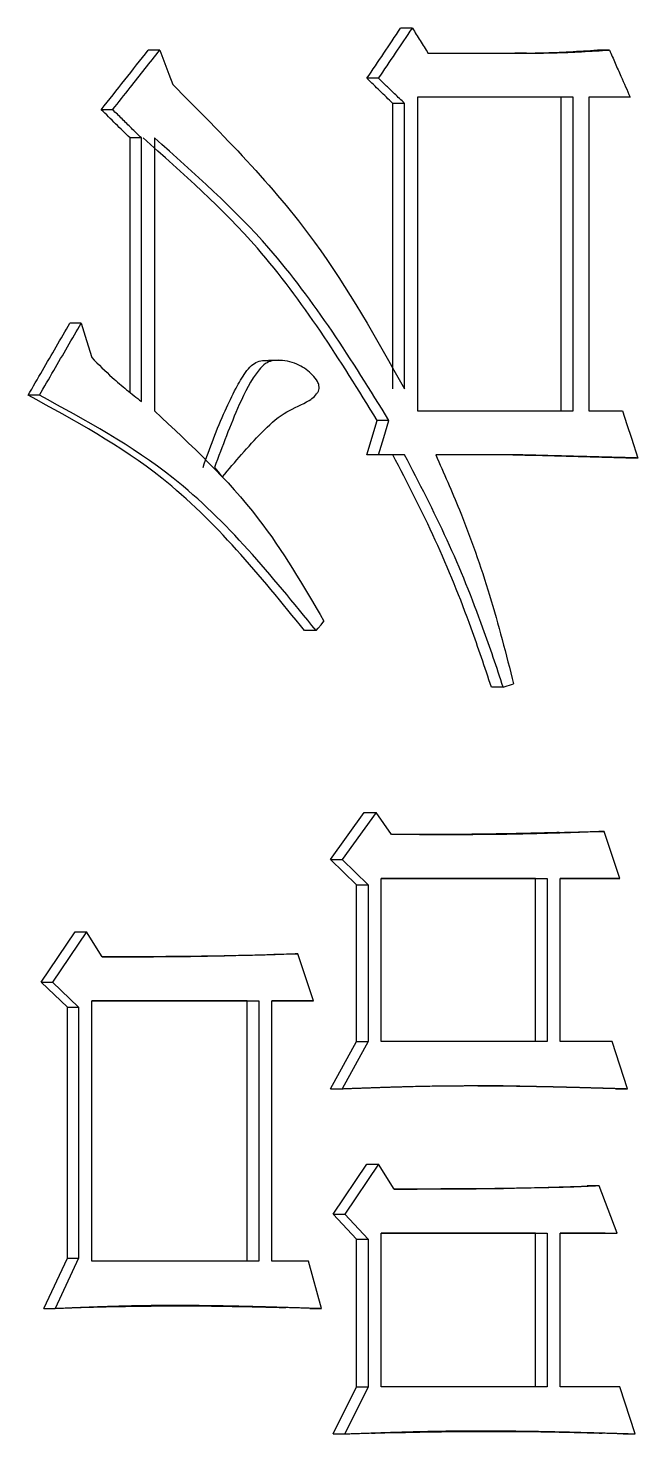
# Model space of a CAD drawing. Header units: millimetres. Extents: x 2085 to 4229, y 754 to 2271.
# Drawn here: x 3100.603 to 3102.704, y 976.303 to 981.149 of the extents above; entities that cross this region are included whole.
import ezdxf

# ---------------------------------------------------------------- set-up
doc = ezdxf.new("R2010")
doc.units = ezdxf.units.MM

msp = doc.modelspace()

# ---------------------------------------------------------------- linework, layer by layer
at = {"color": 7, "linetype": 'Continuous', "lineweight": 25}
for p, q in [((3101.9272, 981.1488), (3101.8868, 981.1488)), ((3101.0564, 981.073), (3101.0171, 981.073)), ((3101.981, 981.0622), (3102.3207, 981.0622)), ((3102.3207, 981.0622), (3102.2797, 981.0622)), ((3102.6063, 981.0731), (3102.5649, 981.0731)), ((3101.8108, 980.9757), (3101.7705, 980.9757)), ((3100.8943, 980.8675), (3100.8551, 980.8675)), ((3101.9004, 980.8892), (3101.86, 980.8892)), ((3101.86, 979.9047), (3101.86, 980.8892)), ((3101.9004, 979.9047), (3101.9004, 980.8892)), ((3102.4814, 980.9108), (3101.9452, 980.9108)), ((3101.9452, 980.9108), (3101.9452, 979.8291)), ((3102.4402, 980.9108), (3101.9452, 980.9108)), ((3102.4814, 980.9108), (3102.4402, 980.9108)), ((3102.4402, 979.8291), (3102.4402, 980.9108)), ((3102.4814, 979.8291), (3102.4814, 980.9108)), ((3102.6776, 980.9108), (3102.5349, 980.9108)), ((3102.5349, 980.9108), (3102.5349, 979.8291)), ((3102.6361, 980.9108), (3102.5349, 980.9108)), ((3102.6776, 980.9108), (3102.6361, 980.9108)), ((3100.9934, 980.7702), (3100.9541, 980.7702)), ((3100.9541, 979.8928), (3100.9541, 980.7702)), ((3100.9934, 979.8615), (3100.9934, 980.7702)), ((3101.0384, 980.7701), (3101.0384, 979.829)), ((3100.7861, 980.1319), (3100.7471, 980.1319)), ((3101.4713, 980.0034), (3101.4309, 980.0034)), ((3100.6418, 979.8831), (3100.603, 979.8831)), ((3101.7705, 979.6776), (3101.8063, 979.7965)), ((3101.8466, 979.7965), (3101.8063, 979.7965)), ((3101.9452, 979.8291), (3102.4814, 979.8291)), ((3102.5349, 979.8291), (3102.6508, 979.8291)), ((3101.8108, 979.6776), (3101.7705, 979.6776)), ((3101.86, 979.6776), (3101.7705, 979.6776)), ((3101.9004, 979.6776), (3101.8108, 979.6776)), ((3101.9004, 979.6776), (3101.86, 979.6776)), ((3102.2939, 979.6776), (3102.0078, 979.6776)), ((3102.253, 979.6776), (3102.0078, 979.6776)), ((3102.2939, 979.6776), (3102.253, 979.6776)), ((3102.7043, 979.6668), (3102.6628, 979.6668)), ((3101.5956, 979.0718), (3101.5556, 979.0718)), ((3102.2403, 978.8771), (3102.1995, 978.8771)), ((3102.2403, 978.8771), (3102.2761, 978.888)), ((3101.6452, 978.2822), (3101.7616, 978.4444)), ((3101.8019, 978.4444), (3101.6853, 978.2822)), ((3101.7616, 978.4444), (3101.8019, 978.4444)), ((3101.8556, 978.3687), (3101.8019, 978.4444)), ((3102.4041, 978.3753), (3102.5471, 978.3795)), ((3102.5471, 978.3795), (3102.5885, 978.3795)), ((3102.6419, 978.2173), (3102.5885, 978.3795)), ((3101.6452, 978.2822), (3101.6853, 978.2822)), ((3101.7347, 978.1956), (3101.6452, 978.2822)), ((3101.6853, 978.2822), (3101.775, 978.1956)), ((3101.8198, 977.6548), (3101.8198, 978.2173)), ((3101.8198, 978.2173), (3102.3922, 978.2173)), ((3102.3511, 978.2173), (3101.8198, 978.2173)), ((3102.3511, 978.2173), (3102.3922, 978.2173)), ((3102.3511, 977.6548), (3102.3511, 978.2173)), ((3102.3922, 978.2173), (3102.3922, 977.6548)), ((3102.4368, 978.2173), (3102.6419, 978.2173)), ((3102.4368, 977.6548), (3102.4368, 978.2173)), ((3102.6005, 978.2173), (3102.4368, 978.2173)), ((3102.6419, 978.2173), (3102.6005, 978.2173)), ((3101.7347, 978.1956), (3101.775, 978.1956)), ((3101.7347, 977.6548), (3101.7347, 978.1956)), ((3101.775, 978.1956), (3101.775, 977.6548)), ((3100.6481, 977.8603), (3100.7652, 978.0334)), ((3100.8042, 978.0334), (3100.6869, 977.8603)), ((3100.7652, 978.0334), (3100.8042, 978.0334)), ((3100.8582, 977.9468), (3100.8042, 978.0334)), ((3101.4929, 977.9577), (3101.5328, 977.9577)), ((3101.5867, 977.7954), (3101.5328, 977.9577)), ((3100.6481, 977.8603), (3100.6869, 977.8603)), ((3100.7381, 977.7738), (3100.6481, 977.8603)), ((3100.6869, 977.8603), (3100.7771, 977.7738)), ((3100.7381, 977.7738), (3100.7771, 977.7738)), ((3100.7382, 976.9084), (3100.7381, 977.7738)), ((3100.7771, 977.7738), (3100.7771, 976.9084)), ((3100.8222, 976.8976), (3100.8222, 977.7954)), ((3101.3584, 977.7954), (3101.3981, 977.7954)), ((3101.3584, 976.8976), (3101.3584, 977.7954)), ((3101.3981, 977.7954), (3101.3981, 976.8976)), ((3101.443, 977.7954), (3101.5867, 977.7954)), ((3101.443, 976.8976), (3101.443, 977.7954)), ((3101.5466, 977.7954), (3101.443, 977.7954)), ((3101.5867, 977.7954), (3101.5466, 977.7954)), ((3101.6452, 977.4925), (3101.7347, 977.6548)), ((3101.775, 977.6548), (3101.6853, 977.4925)), ((3101.7347, 977.6548), (3101.775, 977.6548)), ((3102.3922, 977.6548), (3101.8198, 977.6548)), ((3102.6152, 977.6548), (3102.4368, 977.6548)), ((3102.6687, 977.4925), (3102.6152, 977.6548)), ((3101.6452, 977.4925), (3101.6853, 977.4925)), ((3102.6273, 977.4925), (3102.6687, 977.4925)), ((3101.6541, 977.0598), (3101.7705, 977.2329)), ((3101.8108, 977.2329), (3101.6943, 977.0598)), ((3101.7705, 977.2329), (3101.8108, 977.2329)), ((3101.8646, 977.1464), (3101.8108, 977.2329)), ((3102.5706, 977.1572), (3102.5293, 977.1572)), ((3102.633, 976.9949), (3102.5706, 977.1572)), ((3101.6541, 977.0598), (3101.6943, 977.0598)), ((3101.7347, 976.9733), (3101.6541, 977.0598)), ((3101.6943, 977.0598), (3101.775, 976.9733)), ((3101.8198, 976.4649), (3101.8198, 976.9949)), ((3101.8198, 976.9949), (3102.3922, 976.9949)), ((3102.3511, 976.9949), (3101.8198, 976.9949)), ((3102.3511, 976.9949), (3102.3922, 976.9949)), ((3102.3511, 976.4649), (3102.3511, 976.9949)), ((3102.3922, 976.9949), (3102.3922, 976.4649)), ((3102.4368, 976.4649), (3102.4368, 976.9949)), ((3102.4368, 976.9949), (3102.633, 976.9949)), ((3102.5917, 976.9949), (3102.4368, 976.9949)), ((3102.5917, 976.9949), (3102.633, 976.9949)), ((3101.7347, 976.9733), (3101.775, 976.9733)), ((3101.7347, 976.4649), (3101.7347, 976.9733)), ((3101.775, 976.9733), (3101.775, 976.4649)), ((3100.6571, 976.7353), (3100.7382, 976.9084)), ((3100.7771, 976.9084), (3100.6959, 976.7353)), ((3100.7382, 976.9084), (3100.7771, 976.9084)), ((3101.5687, 976.8976), (3101.443, 976.8976)), ((3101.6136, 976.7353), (3101.5687, 976.8976)), ((3100.6571, 976.7353), (3100.6959, 976.7353)), ((3101.5735, 976.7353), (3101.4858, 976.7378)), ((3101.5735, 976.7353), (3101.6136, 976.7353)), ((3101.6542, 976.3026), (3101.7347, 976.4649)), ((3101.775, 976.4649), (3101.6943, 976.3026)), ((3101.7347, 976.4649), (3101.775, 976.4649)), ((3102.3922, 976.4649), (3101.8198, 976.4649)), ((3102.642, 976.4649), (3102.4368, 976.4649)), ((3102.6954, 976.3026), (3102.642, 976.4649)), ((3101.6542, 976.3026), (3101.6943, 976.3026)), ((3102.654, 976.3026), (3102.5811, 976.3051)), ((3102.654, 976.3026), (3102.6954, 976.3026))]:
    msp.add_line(p, q, dxfattribs=at)
at = {"color": 7, "linetype": 'Continuous', "lineweight": 25, "flags": 128}
for points in [[(3101.0564, 981.073), (3101.0739, 981.0268), (3101.0876, 980.9904), (3101.1014, 980.954)], [(3100.7861, 980.1319), (3100.8041, 980.0724), (3100.8222, 980.0129)], [(3101.8108, 979.6776), (3101.8287, 979.7371), (3101.8466, 979.7965)], [(3102.6508, 979.8291), (3102.6663, 979.7821), (3102.6818, 979.735), (3102.7043, 979.6668)], [(3101.2453, 979.6344), (3101.2522, 979.626), (3101.2623, 979.6139), (3101.2724, 979.6018)], [(3101.5956, 979.0718), (3101.6024, 979.08), (3101.6124, 979.0921), (3101.6225, 979.1042)]]:
    msp.add_lwpolyline(points, dxfattribs=at)
at = {"color": 7, "linetype": 'Continuous', "lineweight": 25}
for points, knots in [([(3101.7705, 980.9757), (3101.7899, 981.0045), (3101.8287, 981.0622), (3101.8674, 981.1199), (3101.8868, 981.1488)], [0, 0, 0, 0, 0.500001, 1, 1, 1, 1]), ([(3101.8108, 980.9757), (3101.8302, 981.0045), (3101.869, 981.0622), (3101.9078, 981.1199), (3101.9272, 981.1488)], [0, 0, 0, 0, 0.4999994, 1, 1, 1, 1]), ([(3101.9272, 981.1488), (3101.9362, 981.1344), (3101.9541, 981.1055), (3101.972, 981.0767), (3101.981, 981.0622)], [0, 0, 0, 0, 0.5, 1, 1, 1, 1]), ([(3100.8551, 980.8675), (3100.8821, 980.9018), (3100.9361, 980.9703), (3100.9901, 981.0388), (3101.0171, 981.073)], [0, 0, 0, 0, 0.5, 1, 1, 1, 1]), ([(3100.8943, 980.8675), (3100.9144, 980.8931), (3100.9515, 980.9401), (3101.0056, 981.0086), (3101.0395, 981.0516), (3101.0564, 981.073)], [0, 0, 0, 0, 0.373043, 0.686521, 1, 1, 1, 1]), ([(3102.2797, 981.0622), (3102.3111, 981.0625), (3102.3743, 981.0631), (3102.4694, 981.0672), (3102.5331, 981.0711), (3102.5649, 981.0731)], [0, 0, 0, 0, 0.328876, 0.66438, 1, 1, 1, 1]), ([(3102.3207, 981.0622), (3102.352, 981.0625), (3102.4153, 981.0631), (3102.5105, 981.0672), (3102.5743, 981.0711), (3102.6063, 981.0731)], [0, 0, 0, 0, 0.328449, 0.664167, 1, 1, 1, 1]), ([(3102.6063, 981.0731), (3102.6129, 981.0581), (3102.6261, 981.028), (3102.6498, 980.9739), (3102.667, 980.9349), (3102.6776, 980.9108)], [0, 0, 0, 0, 0.277507, 0.555013, 1, 1, 1, 1]), ([(3101.86, 980.8892), (3101.845, 980.9036), (3101.8152, 980.9324), (3101.7854, 980.9613), (3101.7705, 980.9757)], [0, 0, 0, 0, 0.500002, 1, 1, 1, 1]), ([(3101.9004, 980.8892), (3101.8888, 980.9003), (3101.8682, 980.9203), (3101.8383, 980.9491), (3101.82, 980.9668), (3101.8108, 980.9757)], [0, 0, 0, 0, 0.38646, 0.693229, 1, 1, 1, 1]), ([(3101.1013, 980.954), (3101.2737, 980.7812), (3101.5841, 980.4702), (3101.8029, 980.0787), (3101.9002, 979.9047)], [0, 0, 0, 0, 0.555354, 1, 1, 1, 1]), ([(3100.9541, 980.7702), (3100.9376, 980.7864), (3100.9046, 980.8188), (3100.8716, 980.8513), (3100.8551, 980.8675)], [0, 0, 0, 0, 0.500002, 1, 1, 1, 1]), ([(3100.9934, 980.7702), (3100.9819, 980.7814), (3100.9596, 980.8033), (3100.9266, 980.8358), (3100.905, 980.8569), (3100.8943, 980.8675)], [0, 0, 0, 0, 0.347839, 0.673919, 1, 1, 1, 1]), ([(3101.8063, 979.7965), (3101.6779, 980.0035), (3101.4507, 980.3699), (3101.136, 980.6488), (3100.9991, 980.7701)], [0, 0, 0, 0, 0.565057, 1, 1, 1, 1]), ([(3101.8466, 979.7965), (3101.7181, 980.0035), (3101.4906, 980.37), (3101.1755, 980.6488), (3101.0384, 980.7701)], [0, 0, 0, 0, 0.564995, 1, 1, 1, 1]), ([(3100.603, 979.8831), (3100.6195, 979.9116), (3100.6518, 979.9673), (3100.6998, 980.0503), (3100.7314, 980.1047), (3100.7471, 980.1319)], [0, 0, 0, 0, 0.343588, 0.671794, 1, 1, 1, 1]), ([(3100.6418, 979.8831), (3100.6583, 979.9116), (3100.6906, 979.9673), (3100.7387, 980.0502), (3100.7703, 980.1047), (3100.7861, 980.1319)], [0, 0, 0, 0, 0.343461, 0.671731, 1, 1, 1, 1]), ([(3100.8222, 980.0129), (3100.8454, 979.9896), (3100.8841, 979.9508), (3100.9424, 979.9018), (3100.9764, 979.8749), (3100.9934, 979.8615)], [0, 0, 0, 0, 0.429081, 0.714347, 1, 1, 1, 1]), ([(3101.2057, 979.6344), (3101.2294, 979.7003), (3101.2629, 979.7936), (3101.3154, 979.9013), (3101.3456, 979.9538), (3101.3704, 979.9856), (3101.393, 979.9998), (3101.4136, 980.0046), (3101.4262, 980.0026), (3101.431, 980.0018)], [0, 0, 0, 0, 0.456256, 0.645146, 0.784685, 0.856115, 0.910986, 0.965761, 1, 1, 1, 1]), ([(3101.2724, 979.6018), (3101.3164, 979.6538), (3101.3823, 979.7317), (3101.4787, 979.8239), (3101.5502, 979.8506), (3101.5912, 979.8776), (3101.6034, 979.8964), (3101.6063, 979.9066), (3101.6055, 979.9182), (3101.5985, 979.9349), (3101.5769, 979.9615), (3101.5346, 979.9922), (3101.4843, 980.0044), (3101.4445, 980.0035), (3101.4184, 979.9928), (3101.3746, 979.9451), (3101.3155, 979.8232), (3101.2723, 979.707), (3101.2453, 979.6344)], [0, 0, 0, 0, 0.187598, 0.281274, 0.36356, 0.404899, 0.415318, 0.423915, 0.432542, 0.445489, 0.471595, 0.525453, 0.589419, 0.616919, 0.639175, 0.667927, 0.792344, 1, 1, 1, 1]), ([(3101.5556, 979.0718), (3101.4017, 979.2613), (3101.1298, 979.5964), (3100.7625, 979.7963), (3100.603, 979.8831)], [0, 0, 0, 0, 0.565596, 1, 1, 1, 1]), ([(3101.5956, 979.0718), (3101.4416, 979.2614), (3101.1692, 979.5965), (3100.8015, 979.7963), (3100.6418, 979.8831)], [0, 0, 0, 0, 0.5655186, 1, 1, 1, 1]), ([(3101.0384, 979.829), (3101.1646, 979.7116), (3101.3919, 979.5003), (3101.5515, 979.2261), (3101.6225, 979.1042)], [0, 0, 0, 0, 0.555264, 1, 1, 1, 1]), ([(3102.1995, 978.8771), (3102.1767, 978.945), (3102.1191, 979.1169), (3102.0105, 979.387), (3101.9103, 979.5806), (3101.86, 979.6776)], [0, 0, 0, 0, 0.245346, 0.6215, 1, 1, 1, 1]), ([(3102.2403, 978.8771), (3102.2176, 978.945), (3102.1598, 979.1169), (3102.0512, 979.387), (3101.9508, 979.5806), (3101.9004, 979.6776)], [0, 0, 0, 0, 0.2452891, 0.6214693, 1, 1, 1, 1]), ([(3102.0078, 979.6776), (3102.0356, 979.6149), (3102.1054, 979.4573), (3102.1979, 979.1942), (3102.25, 978.9903), (3102.2761, 978.888)], [0, 0, 0, 0, 0.247522, 0.622512, 1, 1, 1, 1]), ([(3102.6628, 979.6668), (3102.6353, 979.6675), (3102.5533, 979.6697), (3102.4168, 979.6733), (3102.3076, 979.6762), (3102.253, 979.6776)], [0, 0, 0, 0, 0.201645, 0.600822, 1, 1, 1, 1]), ([(3102.7043, 979.6668), (3102.7009, 979.6669), (3102.6957, 979.667), (3102.6888, 979.6672), (3102.682, 979.6674), (3102.6751, 979.6676), (3102.6682, 979.6678), (3102.663, 979.6679), (3102.6562, 979.6681), (3102.6493, 979.6683), (3102.6424, 979.6684), (3102.6372, 979.6686), (3102.6304, 979.6688), (3102.6235, 979.6689), (3102.6166, 979.6691), (3102.6114, 979.6693), (3102.6045, 979.6694), (3102.5959, 979.6697), (3102.5822, 979.67), (3102.5684, 979.6704), (3102.5546, 979.6708), (3102.5443, 979.671), (3102.5305, 979.6714), (3102.5168, 979.6717), (3102.503, 979.6721), (3102.4927, 979.6724), (3102.4789, 979.6727), (3102.4651, 979.6731), (3102.4513, 979.6735), (3102.441, 979.6737), (3102.4272, 979.6741), (3102.4135, 979.6745), (3102.3997, 979.6748), (3102.3893, 979.6751), (3102.379, 979.6754), (3102.3704, 979.6756), (3102.3618, 979.6758), (3102.3549, 979.676), (3102.348, 979.6762), (3102.3428, 979.6763), (3102.3359, 979.6765), (3102.329, 979.6767), (3102.3221, 979.6769), (3102.317, 979.677), (3102.3105, 979.6772), (3102.3029, 979.6774), (3102.2969, 979.6775), (3102.2939, 979.6776)], [0, 0, 0, 0, 0.025173, 0.03776, 0.050346, 0.075519, 0.088105, 0.100692, 0.113278, 0.138451, 0.151038, 0.163624, 0.176211, 0.201384, 0.21397, 0.226556, 0.239143, 0.264316, 0.289489, 0.339835, 0.365007, 0.39018, 0.415353, 0.465699, 0.490872, 0.516045, 0.541218, 0.591564, 0.616737, 0.64191, 0.667082, 0.717428, 0.742601, 0.767774, 0.792947, 0.81812, 0.830706, 0.855879, 0.868466, 0.881052, 0.893639, 0.918812, 0.931398, 0.943984, 0.956571, 0.978285, 1, 1, 1, 1]), ([(3102.5885, 978.3795), (3102.5803, 978.3792), (3102.564, 978.3786), (3102.5396, 978.3777), (3102.5152, 978.3767), (3102.4908, 978.3758), (3102.4663, 978.3749), (3102.4419, 978.3741), (3102.393, 978.3725), (3102.336, 978.3709), (3102.2789, 978.3699), (3102.2503, 978.3694), (3102.2299, 978.3692), (3102.2095, 978.3689), (3102.185, 978.3687), (3102.1606, 978.3685), (3102.1361, 978.3683), (3102.1116, 978.3682), (3102.0871, 978.3682), (3102.0666, 978.3682), (3102.0462, 978.3681), (3102.0258, 978.3682), (3102.0054, 978.3682), (3101.989, 978.3682), (3101.9768, 978.3683), (3101.9645, 978.3683), (3101.9522, 978.3683), (3101.94, 978.3684), (3101.9277, 978.3684), (3101.9154, 978.3685), (3101.9032, 978.3685), (3101.893, 978.3686), (3101.8848, 978.3686), (3101.8797, 978.3686), (3101.8746, 978.3686), (3101.8694, 978.3687), (3101.8628, 978.3687), (3101.8582, 978.3687), (3101.8556, 978.3687)], [0, 0, 0, 0, 0.033402, 0.066804, 0.100206, 0.133609, 0.167011, 0.200413, 0.233815, 0.367425, 0.43423, 0.467632, 0.484333, 0.517735, 0.551137, 0.584539, 0.617941, 0.651344, 0.684746, 0.718148, 0.734849, 0.768251, 0.801653, 0.818354, 0.835056, 0.851757, 0.868458, 0.885159, 0.90186, 0.918561, 0.935262, 0.951963, 0.960314, 0.968664, 0.972839, 0.98119, 0.989541, 1, 1, 1, 1]), ([(3102.4335, 978.3755), (3102.4335, 978.3755), (3102.4334, 978.3755), (3102.4323, 978.3755), (3102.4296, 978.3755), (3102.3559, 978.3737), (3102.2059, 978.3698), (3102.0464, 978.3688), (3101.9615, 978.3687), (3101.918, 978.3687), (3101.9016, 978.3687), (3101.891, 978.3686), (3101.8879, 978.3686), (3101.8863, 978.3686)], [0, 0, 0, 0, 0.002488, 0.005643, 0.013438, 0.023457, 0.468961, 0.690761, 0.852883, 0.894614, 0.930819, 0.964705, 1, 1, 1, 1]), ([(3101.5328, 977.9577), (3101.5068, 977.9566), (3101.4742, 977.9552), (3101.4351, 977.9538), (3101.4155, 977.9532), (3101.3764, 977.9522), (3101.2916, 977.9505), (3101.2002, 977.9487), (3101.1284, 977.9482), (3101.1055, 977.948), (3101.0924, 977.9479), (3101.0826, 977.9478), (3101.0728, 977.9477), (3101.063, 977.9477), (3101.0532, 977.9476), (3101.0434, 977.9475), (3101.0336, 977.9475), (3101.0238, 977.9474), (3101.014, 977.9474), (3101.0042, 977.9473), (3100.9911, 977.9473), (3100.978, 977.9472), (3100.965, 977.9472), (3100.9552, 977.9471), (3100.947, 977.9471), (3100.9404, 977.9471), (3100.9355, 977.9471), (3100.9306, 977.9471), (3100.9257, 977.947), (3100.9192, 977.947), (3100.9126, 977.947), (3100.9061, 977.947), (3100.9012, 977.947), (3100.8963, 977.947), (3100.8914, 977.9469), (3100.8865, 977.9469), (3100.8816, 977.9469), (3100.8767, 977.9469), (3100.8718, 977.9469), (3100.8656, 977.9469), (3100.8611, 977.9468), (3100.8582, 977.9468)], [0, 0, 0, 0, 0.11615, 0.145188, 0.174226, 0.203263, 0.319414, 0.551716, 0.609791, 0.638828, 0.653347, 0.667866, 0.682385, 0.696903, 0.711422, 0.725941, 0.74046, 0.754979, 0.769497, 0.784016, 0.798535, 0.827572, 0.842091, 0.85661, 0.871129, 0.878388, 0.885648, 0.892907, 0.900166, 0.907426, 0.921944, 0.929204, 0.936463, 0.943723, 0.950982, 0.958241, 0.965501, 0.97276, 0.98002, 0.987279, 1, 1, 1, 1]), ([(3100.8582, 977.947), (3100.8975, 977.9471), (3100.963, 977.9473), (3101.035, 977.9477), (3101.0709, 977.948), (3101.084, 977.9481), (3101.097, 977.9482), (3101.1101, 977.9483), (3101.133, 977.9485), (3101.2015, 977.9494), (3101.3249, 977.9514), (3101.4349, 977.9555), (3101.4929, 977.9577)], [0, 0, 0, 0, 0.185547, 0.308981, 0.33984, 0.355269, 0.370698, 0.401556, 0.416986, 0.478702, 0.725572, 1, 1, 1, 1]), ([(3100.8222, 977.7954), (3100.9183, 977.7954), (3101.1105, 977.7954), (3101.3023, 977.7954), (3101.3981, 977.7954)], [0, 0, 0, 0, 0.499996, 1, 1, 1, 1]), ([(3101.3584, 977.7954), (3101.2626, 977.7954), (3101.0841, 977.7954), (3100.9052, 977.7954), (3100.8222, 977.7954)], [0, 0, 0, 0, 0.536358, 1, 1, 1, 1]), ([(3101.6853, 977.4925), (3101.6901, 977.4927), (3101.6973, 977.493), (3101.707, 977.4933), (3101.7142, 977.4936), (3101.7214, 977.4939), (3101.7286, 977.4941), (3101.7358, 977.4944), (3101.743, 977.4947), (3101.7502, 977.4949), (3101.7574, 977.4952), (3101.7646, 977.4954), (3101.7718, 977.4957), (3101.779, 977.496), (3101.7862, 977.4962), (3101.7958, 977.4965), (3101.8054, 977.4969), (3101.815, 977.4972), (3101.8222, 977.4974), (3101.8294, 977.4977), (3101.8366, 977.4979), (3101.8438, 977.4982), (3101.851, 977.4984), (3101.8582, 977.4986), (3101.8654, 977.4988), (3101.8726, 977.499), (3101.8798, 977.4993), (3101.887, 977.4995), (3101.8966, 977.4997), (3101.9062, 977.5), (3101.9158, 977.5003), (3101.923, 977.5004), (3101.9374, 977.5008), (3101.9686, 977.5015), (3102.007, 977.5022), (3102.0406, 977.5026), (3102.0573, 977.5028), (3102.0669, 977.5028), (3102.0741, 977.5029), (3102.0813, 977.5029), (3102.0885, 977.503), (3102.0957, 977.503), (3102.1029, 977.503), (3102.1101, 977.5031), (3102.1197, 977.5031), (3102.1293, 977.5031), (3102.1389, 977.5031), (3102.146, 977.5031), (3102.1532, 977.503), (3102.1604, 977.503), (3102.1676, 977.503), (3102.1748, 977.503), (3102.182, 977.5029), (3102.1892, 977.5029), (3102.1964, 977.5028), (3102.2036, 977.5028), (3102.2107, 977.5027), (3102.2179, 977.5027), (3102.2251, 977.5026), (3102.2323, 977.5026), (3102.2419, 977.5025), (3102.2515, 977.5023), (3102.261, 977.5022), (3102.2682, 977.5021), (3102.2754, 977.502), (3102.2826, 977.5019), (3102.2898, 977.5018), (3102.3041, 977.5016), (3102.3353, 977.5011), (3102.3736, 977.5004), (3102.407, 977.4996), (3102.4238, 977.4992), (3102.4334, 977.499), (3102.4405, 977.4988), (3102.4477, 977.4987), (3102.4549, 977.4985), (3102.4621, 977.4983), (3102.4716, 977.4981), (3102.4812, 977.4978), (3102.4907, 977.4976), (3102.4979, 977.4974), (3102.5051, 977.4972), (3102.5123, 977.497), (3102.5194, 977.4968), (3102.5266, 977.4966), (3102.5338, 977.4964), (3102.5409, 977.4962), (3102.5481, 977.496), (3102.5553, 977.4958), (3102.5625, 977.4956), (3102.572, 977.4954), (3102.5816, 977.4951), (3102.5911, 977.4948), (3102.5983, 977.4946), (3102.6055, 977.4944), (3102.6126, 977.4942), (3102.6198, 977.494), (3102.627, 977.4938), (3102.6341, 977.4935), (3102.6413, 977.4933), (3102.6484, 977.4931), (3102.6576, 977.4929), (3102.6643, 977.4927), (3102.6687, 977.4925)], [0, 0, 0, 0, 0.014617, 0.021926, 0.029235, 0.036543, 0.043852, 0.051161, 0.058469, 0.065778, 0.073086, 0.080395, 0.087704, 0.095012, 0.102321, 0.10963, 0.124247, 0.131556, 0.138864, 0.146173, 0.153482, 0.16079, 0.168099, 0.175407, 0.182716, 0.190025, 0.197333, 0.204642, 0.211951, 0.226568, 0.233877, 0.241185, 0.248494, 0.277729, 0.336198, 0.365433, 0.38005, 0.387359, 0.394667, 0.401976, 0.409284, 0.416593, 0.423902, 0.43121, 0.438519, 0.453136, 0.460445, 0.467754, 0.475062, 0.482371, 0.48968, 0.496988, 0.504297, 0.511606, 0.518914, 0.526223, 0.533531, 0.54084, 0.548149, 0.555457, 0.562766, 0.577383, 0.584692, 0.592001, 0.599309, 0.606618, 0.613927, 0.621235, 0.65047, 0.708939, 0.738174, 0.752791, 0.7601, 0.767408, 0.774717, 0.782026, 0.789334, 0.796643, 0.81126, 0.818569, 0.825877, 0.833186, 0.840495, 0.847803, 0.855112, 0.862421, 0.869729, 0.877038, 0.884347, 0.891655, 0.898964, 0.913581, 0.92089, 0.928198, 0.935507, 0.942816, 0.950124, 0.957433, 0.964742, 0.97205, 0.979359, 0.986668, 1, 1, 1, 1]), ([(3102.6273, 977.4925), (3102.6177, 977.4928), (3102.6034, 977.4932), (3102.5843, 977.4938), (3102.5699, 977.4942), (3102.5556, 977.4946), (3102.5413, 977.495), (3102.5269, 977.4954), (3102.5126, 977.4959), (3102.4983, 977.4963), (3102.4839, 977.4966), (3102.4696, 977.497), (3102.4552, 977.4974), (3102.4409, 977.4978), (3102.4265, 977.4982), (3102.4074, 977.4986), (3102.3548, 977.4999), (3102.3021, 977.501), (3102.2543, 977.5017), (3102.2399, 977.5019), (3102.2255, 977.5021), (3102.2112, 977.5023), (3102.192, 977.5025), (3102.1728, 977.5027), (3102.1537, 977.5028), (3102.1393, 977.5029), (3102.1249, 977.503), (3102.1135, 977.503), (3102.1069, 977.503), (3102.1051, 977.503)], [0, 0, 0, 0, 0.054977, 0.082465, 0.109954, 0.137442, 0.16493, 0.192419, 0.219907, 0.247396, 0.274884, 0.302372, 0.329861, 0.357349, 0.384838, 0.412326, 0.467303, 0.687211, 0.714699, 0.742188, 0.769676, 0.797165, 0.824653, 0.87963, 0.907118, 0.934607, 0.962095, 0.989584, 1, 1, 1, 1]), ([(3101.8645, 977.1465), (3101.9173, 977.1467), (3102.0364, 977.147), (3102.2582, 977.1483), (3102.4267, 977.1538), (3102.5293, 977.1572)], [0, 0, 0, 0, 0.237866, 0.536241, 1, 1, 1, 1]), ([(3102.5706, 977.1572), (3102.5377, 977.1557), (3102.4882, 977.1535), (3102.4304, 977.152), (3102.4015, 977.1514), (3102.3726, 977.1508), (3102.2859, 977.149), (3102.1991, 977.1479), (3102.1247, 977.1474), (3102.1123, 977.1473), (3102.0999, 977.1473), (3102.0874, 977.1472), (3102.0771, 977.1471), (3102.0668, 977.1471), (3102.0564, 977.147), (3102.044, 977.1469), (3102.0316, 977.1469), (3102.0212, 977.1468), (3102.0109, 977.1468), (3102.0005, 977.1468), (3101.9881, 977.1467), (3101.9778, 977.1467), (3101.9674, 977.1466), (3101.9571, 977.1466), (3101.9467, 977.1466), (3101.9384, 977.1466), (3101.9322, 977.1465), (3101.926, 977.1465), (3101.9208, 977.1465), (3101.9157, 977.1465), (3101.9105, 977.1465), (3101.9043, 977.1465), (3101.8991, 977.1465), (3101.8939, 977.1464), (3101.8887, 977.1464), (3101.8825, 977.1464), (3101.8773, 977.1464), (3101.8714, 977.1464), (3101.8675, 977.1464), (3101.8646, 977.1464)], [0, 0, 0, 0, 0.14049, 0.210735, 0.245858, 0.263419, 0.333664, 0.614647, 0.632209, 0.64977, 0.667331, 0.684892, 0.702453, 0.711234, 0.728795, 0.746356, 0.763917, 0.781479, 0.790259, 0.80782, 0.825382, 0.842943, 0.851723, 0.869285, 0.886846, 0.895626, 0.904407, 0.913188, 0.921968, 0.926358, 0.935139, 0.94392, 0.9527, 0.957091, 0.965871, 0.974652, 0.983432, 0.987823, 1, 1, 1, 1]), ([(3101.3981, 976.8976), (3101.3023, 976.8976), (3101.1105, 976.8976), (3100.9183, 976.8976), (3100.8222, 976.8976)], [0, 0, 0, 0, 0.499996, 1, 1, 1, 1]), ([(3100.6959, 976.7353), (3100.7024, 976.7356), (3100.7154, 976.7361), (3100.7317, 976.7368), (3100.7479, 976.7375), (3100.7609, 976.738), (3100.7772, 976.7387), (3100.7902, 976.7392), (3100.8064, 976.7399), (3100.8194, 976.7404), (3100.8357, 976.741), (3100.8487, 976.7415), (3100.8649, 976.742), (3100.8779, 976.7425), (3100.8941, 976.743), (3100.9071, 976.7434), (3100.9234, 976.7438), (3100.9363, 976.7442), (3100.9526, 976.7445), (3100.9656, 976.7448), (3100.9786, 976.7451), (3100.9915, 976.7453), (3101.0045, 976.7455), (3101.0208, 976.7457), (3101.0337, 976.7459), (3101.05, 976.746), (3101.063, 976.7461), (3101.0792, 976.7462), (3101.0922, 976.7462), (3101.1084, 976.7462), (3101.1214, 976.7462), (3101.1376, 976.7462), (3101.1733, 976.746), (3101.2187, 976.7456), (3101.2641, 976.7449), (3101.29, 976.7444), (3101.3062, 976.7441), (3101.3224, 976.7437), (3101.3353, 976.7434), (3101.3515, 976.7431), (3101.3645, 976.7427), (3101.3807, 976.7423), (3101.3936, 976.742), (3101.4098, 976.7416), (3101.4228, 976.7412), (3101.439, 976.7407), (3101.4519, 976.7404), (3101.4681, 976.7399), (3101.481, 976.7395), (3101.494, 976.7391), (3101.5069, 976.7387), (3101.5199, 976.7383), (3101.5361, 976.7378), (3101.549, 976.7374), (3101.5652, 976.7369), (3101.5781, 976.7365), (3101.5953, 976.7359), (3101.6061, 976.7356), (3101.6136, 976.7353)], [0, 0, 0, 0, 0.021203, 0.042406, 0.053008, 0.074211, 0.084813, 0.106016, 0.116618, 0.137821, 0.148423, 0.169626, 0.180228, 0.201431, 0.212032, 0.233236, 0.243837, 0.265041, 0.275642, 0.296845, 0.307447, 0.318049, 0.339252, 0.349854, 0.371057, 0.381659, 0.402862, 0.413463, 0.434667, 0.445268, 0.466472, 0.477073, 0.498276, 0.58309, 0.625497, 0.6467, 0.667903, 0.678505, 0.699708, 0.71031, 0.731513, 0.742115, 0.763318, 0.773919, 0.795123, 0.805724, 0.826928, 0.837529, 0.858732, 0.869334, 0.879936, 0.901139, 0.911741, 0.932944, 0.943545, 0.964749, 0.97535, 1, 1, 1, 1]), ([(3100.7414, 976.7372), (3100.7416, 976.7372), (3100.742, 976.7372), (3100.7482, 976.7374), (3100.8678, 976.741), (3101.136, 976.7468), (3101.368, 976.741), (3101.4908, 976.738)], [0, 0, 0, 0, 0.005847, 0.012184, 0.043679, 0.493973, 1, 1, 1, 1]), ([(3101.6943, 976.3026), (3101.6981, 976.3028), (3101.7056, 976.303), (3101.7168, 976.3034), (3101.728, 976.3038), (3101.7393, 976.3042), (3101.7505, 976.3046), (3101.7618, 976.305), (3101.773, 976.3054), (3101.7842, 976.3058), (3101.7955, 976.3062), (3101.8067, 976.3066), (3101.8179, 976.3069), (3101.8292, 976.3073), (3101.8385, 976.3076), (3101.8479, 976.3079), (3101.8573, 976.3082), (3101.8685, 976.3086), (3101.8835, 976.309), (3101.8985, 976.3094), (3101.9172, 976.31), (3101.9359, 976.3105), (3101.9583, 976.311), (3101.9808, 976.3115), (3102.0033, 976.312), (3102.0257, 976.3124), (3102.0482, 976.3127), (3102.0669, 976.313), (3102.0856, 976.3132), (3102.1043, 976.3133), (3102.1267, 976.3134), (3102.1491, 976.3135), (3102.1716, 976.3135), (3102.2164, 976.3134), (3102.2837, 976.3128), (3102.3509, 976.3117), (3102.4032, 976.3107), (3102.433, 976.31), (3102.4629, 976.3093), (3102.4853, 976.3087), (3102.5039, 976.3082), (3102.5188, 976.3078), (3102.5282, 976.3076), (3102.5375, 976.3073), (3102.5468, 976.3071), (3102.558, 976.3067), (3102.5692, 976.3064), (3102.5785, 976.3061), (3102.5878, 976.3059), (3102.5971, 976.3056), (3102.6083, 976.3053), (3102.6176, 976.305), (3102.6251, 976.3048), (3102.6307, 976.3046), (3102.6362, 976.3044), (3102.6418, 976.3043), (3102.6474, 976.3041), (3102.653, 976.3039), (3102.6586, 976.3038), (3102.6642, 976.3036), (3102.6688, 976.3034), (3102.6735, 976.3033), (3102.6782, 976.3032), (3102.6838, 976.303), (3102.6896, 976.3028), (3102.6935, 976.3027), (3102.6954, 976.3026)], [0, 0, 0, 0, 0.011199, 0.022398, 0.033596, 0.044795, 0.055994, 0.067193, 0.078392, 0.089591, 0.100789, 0.111988, 0.123187, 0.134386, 0.145585, 0.151184, 0.162383, 0.173582, 0.184781, 0.207178, 0.218377, 0.240775, 0.263172, 0.28557, 0.307968, 0.330365, 0.352763, 0.375161, 0.38636, 0.408757, 0.431155, 0.453553, 0.47595, 0.498348, 0.587939, 0.67753, 0.699928, 0.744723, 0.767121, 0.789519, 0.811916, 0.823115, 0.834314, 0.839913, 0.851112, 0.862311, 0.87351, 0.884709, 0.890308, 0.901507, 0.912706, 0.923905, 0.929504, 0.935103, 0.940703, 0.946302, 0.951902, 0.957501, 0.9631, 0.9687, 0.974299, 0.977099, 0.982698, 0.988298, 0.994149, 1, 1, 1, 1]), ([(3101.7859, 976.3054), (3101.7859, 976.3054), (3101.7858, 976.3054), (3101.7869, 976.3054), (3101.7934, 976.3055), (3101.9246, 976.3086), (3102.1476, 976.3128), (3102.3764, 976.3103), (3102.4819, 976.3079), (3102.5215, 976.3069), (3102.5428, 976.3063), (3102.5648, 976.3057), (3102.5747, 976.3054), (3102.5817, 976.3052)], [0, 0, 0, 0, 0.001108, 0.003185, 0.012795, 0.037738, 0.513809, 0.780002, 0.865995, 0.905439, 0.93475, 0.954139, 1, 1, 1, 1])]:
    msp.add_open_spline(points, degree=3, knots=knots, dxfattribs=at)

doc.saveas('drawing.dxf')
